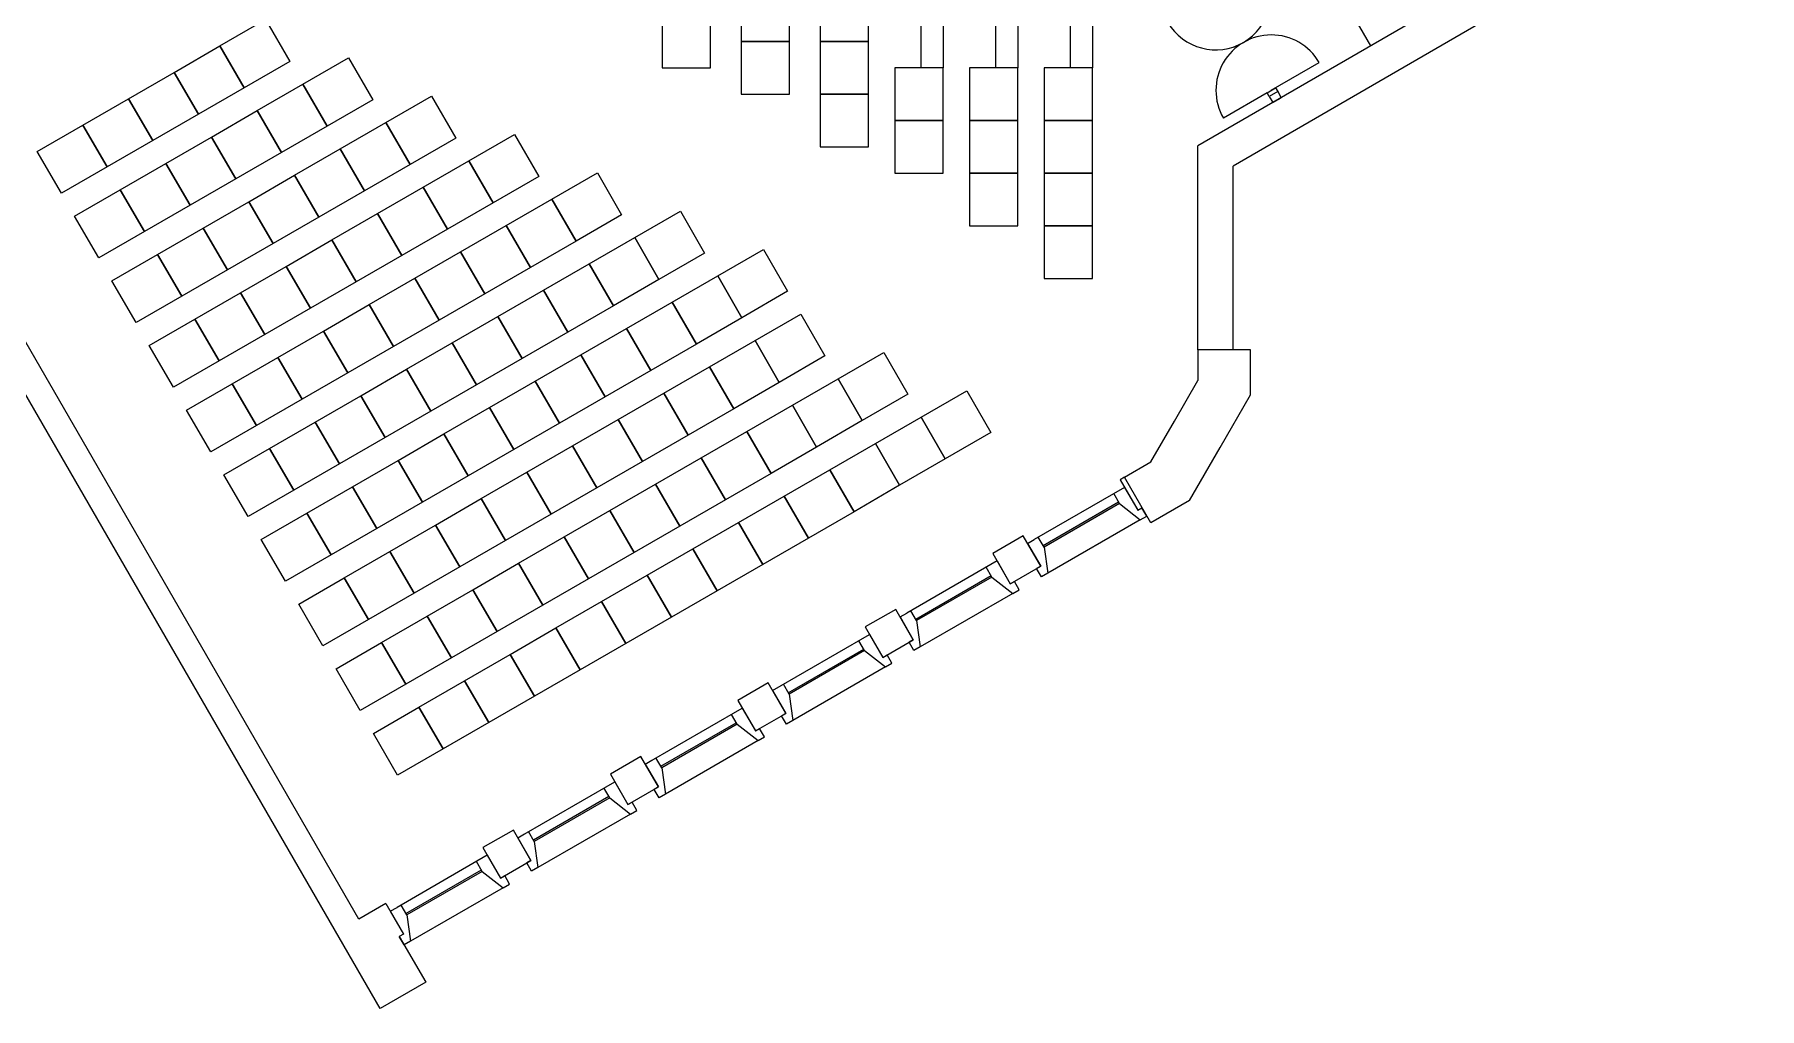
# Model space of a CAD drawing. Header units: millimetres. Extents: x -68315 to 81584, y -44830 to 67795.
# Drawn here: x 60877 to 80511, y 24536 to 35624 of the extents above; entities that cross this region are included whole.
import ezdxf

# ---------------------------------------------------------------- set-up
doc = ezdxf.new("R2010")
doc.units = ezdxf.units.MM
for name, color, linetype in [('AUDIT_I_161205121455-0', 8, 'Continuous'), ('BRICK_WALLS_P4', 1, 'Continuous'), ('COLUMNS_P5', 5, 'Continuous'), ('DOORS_P2', 8, 'Continuous'), ('WINDOWS_P2', 4, 'Continuous')]:
    doc.layers.add(name, color=color, linetype=linetype)

msp = doc.modelspace()

# ---------------------------------------------------------------- linework, layer by layer
at = {"layer": 'AUDIT_I_161205121455-0', "linetype": 'Continuous'}
msp.add_line((75331.2, 36791.4), (76083.6, 35493.7), dxfattribs=at)
for points in [[(69469.4, 35545.5), (69469.4, 36145.5), (68919.4, 36145.5), (68919.4, 35545.5), (69469.4, 35545.5)], [(70369.4, 35545.5), (70369.4, 36145.5), (69819.4, 36145.5), (69819.4, 35545.5), (70369.4, 35545.5)], [(71219.4, 35245.5), (70969.4, 35245.5), (70969.4, 36145.5), (71219.4, 36145.5), (71219.4, 35245.5)], [(72069.4, 35245.5), (71819.4, 35245.5), (71819.4, 36145.5), (72069.4, 36145.5), (72069.4, 35245.5)], [(72919.4, 35245.5), (72669.4, 35245.5), (72669.4, 36145.5), (72919.4, 36145.5), (72919.4, 35245.5)], [(63262, 35016.7), (62986.9, 35493), (63506.5, 35793.1), (63781.5, 35316.7), (63262, 35016.7)], [(68569.4, 35245.5), (68569.4, 35845.5), (68019.4, 35845.5), (68019.4, 35245.5), (68569.4, 35245.5)], [(69469.4, 34945.5), (69469.4, 35545.5), (68919.4, 35545.5), (68919.4, 34945.5), (69469.4, 34945.5)], [(70369.4, 34945.5), (70369.4, 35545.5), (69819.4, 35545.5), (69819.4, 34945.5), (70369.4, 34945.5)], [(62742.4, 34716.7), (62467.4, 35193), (62986.9, 35493), (63262, 35016.7), (62742.4, 34716.7)], [(64206.5, 34580.6), (63931.5, 35056.9), (64451.1, 35357), (64726.1, 34880.7), (64206.5, 34580.6)], [(62222.8, 34416.6), (61947.8, 34893), (62467.4, 35193), (62742.4, 34716.7), (62222.8, 34416.6)], [(71219.4, 34645.5), (71219.4, 35245.5), (70669.4, 35245.5), (70669.4, 34645.5), (71219.4, 34645.5)], [(72069.4, 34645.5), (72069.4, 35245.5), (71519.4, 35245.5), (71519.4, 34645.5), (72069.4, 34645.5)], [(72919.4, 34645.5), (72919.4, 35245.5), (72369.4, 35245.5), (72369.4, 34645.5), (72919.4, 34645.5)], [(63687, 34280.6), (63412, 34756.9), (63931.5, 35056.9), (64206.5, 34580.6), (63687, 34280.6)], [(61703.2, 34116.6), (61428.2, 34592.9), (61947.8, 34893), (62222.8, 34416.6), (61703.2, 34116.6)], [(63167.4, 33980.6), (62892.4, 34456.9), (63412, 34756.9), (63687, 34280.6), (63167.4, 33980.6)], [(65151.1, 34144.5), (64876.1, 34620.8), (65395.7, 34920.9), (65670.7, 34444.6), (65151.1, 34144.5)], [(70369.4, 34345.5), (70369.4, 34945.5), (69819.4, 34945.5), (69819.4, 34345.5), (70369.4, 34345.5)], [(61183.6, 33816.6), (60908.6, 34292.9), (61428.2, 34592.9), (61703.2, 34116.6), (61183.6, 33816.6)], [(64631.5, 33844.5), (64356.5, 34320.8), (64876.1, 34620.8), (65151.1, 34144.5), (64631.5, 33844.5)], [(71219.4, 34045.5), (71219.4, 34645.5), (70669.4, 34645.5), (70669.4, 34045.5), (71219.4, 34045.5)], [(72069.4, 34045.5), (72069.4, 34645.5), (71519.4, 34645.5), (71519.4, 34045.5), (72069.4, 34045.5)], [(72919.4, 34045.5), (72919.4, 34645.5), (72369.4, 34645.5), (72369.4, 34045.5), (72919.4, 34045.5)], [(62647.8, 33680.5), (62372.8, 34156.8), (62892.4, 34456.9), (63167.4, 33980.6), (62647.8, 33680.5)], [(66095.7, 33708.4), (65820.7, 34184.8), (66340.3, 34484.8), (66615.3, 34008.5), (66095.7, 33708.4)], [(64111.9, 33544.5), (63837, 34020.8), (64356.5, 34320.8), (64631.5, 33844.5), (64111.9, 33544.5)], [(65576.1, 33408.4), (65301.1, 33884.7), (65820.7, 34184.8), (66095.7, 33708.4), (65576.1, 33408.4)], [(62128.2, 33380.5), (61853.2, 33856.8), (62372.8, 34156.8), (62647.8, 33680.5), (62128.2, 33380.5)], [(63592.4, 33244.4), (63317.4, 33720.8), (63837, 34020.8), (64111.9, 33544.5), (63592.4, 33244.4)], [(67040.3, 33272.4), (66765.3, 33748.7), (67284.9, 34048.7), (67559.9, 33572.4), (67040.3, 33272.4)], [(72069.4, 33445.5), (72069.4, 34045.5), (71519.4, 34045.5), (71519.4, 33445.5), (72069.4, 33445.5)], [(72919.4, 33445.5), (72919.4, 34045.5), (72369.4, 34045.5), (72369.4, 33445.5), (72919.4, 33445.5)], [(61608.6, 33080.5), (61333.6, 33556.8), (61853.2, 33856.8), (62128.2, 33380.5), (61608.6, 33080.5)], [(65056.5, 33108.4), (64781.5, 33584.7), (65301.1, 33884.7), (65576.1, 33408.4), (65056.5, 33108.4)], [(63072.8, 32944.4), (62797.8, 33420.7), (63317.4, 33720.8), (63592.4, 33244.4), (63072.8, 32944.4)], [(64537, 32808.3), (64261.9, 33284.7), (64781.5, 33584.7), (65056.5, 33108.4), (64537, 32808.3)], [(66520.7, 32972.3), (66245.7, 33448.6), (66765.3, 33748.7), (67040.3, 33272.4), (66520.7, 32972.3)], [(67984.9, 32836.3), (67709.9, 33312.6), (68229.5, 33612.6), (68504.5, 33136.3), (67984.9, 32836.3)], [(62553.2, 32644.4), (62278.2, 33120.7), (62797.8, 33420.7), (63072.8, 32944.4), (62553.2, 32644.4)], [(66001.1, 32672.3), (65726.1, 33148.6), (66245.7, 33448.6), (66520.7, 32972.3), (66001.1, 32672.3)], [(72919.4, 32845.5), (72919.4, 33445.5), (72369.4, 33445.5), (72369.4, 32845.5), (72919.4, 32845.5)], [(64017.4, 32508.3), (63742.4, 32984.6), (64261.9, 33284.7), (64537, 32808.3), (64017.4, 32508.3)], [(67465.3, 32536.2), (67190.3, 33012.5), (67709.9, 33312.6), (67984.9, 32836.3), (67465.3, 32536.2)], [(62033.6, 32344.3), (61758.6, 32820.7), (62278.2, 33120.7), (62553.2, 32644.4), (62033.6, 32344.3)], [(65481.5, 32372.3), (65206.5, 32848.6), (65726.1, 33148.6), (66001.1, 32672.3), (65481.5, 32372.3)], [(66945.7, 32236.2), (66670.7, 32712.5), (67190.3, 33012.5), (67465.3, 32536.2), (66945.7, 32236.2)], [(68929.5, 32400.2), (68654.5, 32876.5), (69174.1, 33176.5), (69449.1, 32700.2), (68929.5, 32400.2)], [(63497.8, 32208.3), (63222.8, 32684.6), (63742.4, 32984.6), (64017.4, 32508.3), (63497.8, 32208.3)], [(64962, 32072.2), (64687, 32548.5), (65206.5, 32848.6), (65481.5, 32372.3), (64962, 32072.2)], [(68409.9, 32100.1), (68134.9, 32576.5), (68654.5, 32876.5), (68929.5, 32400.2), (68409.9, 32100.1)], [(62978.2, 31908.3), (62703.2, 32384.6), (63222.8, 32684.6), (63497.8, 32208.3), (62978.2, 31908.3)], [(66426.1, 31936.2), (66151.1, 32412.5), (66670.7, 32712.5), (66945.7, 32236.2), (66426.1, 31936.2)], [(64442.4, 31772.2), (64167.4, 32248.5), (64687, 32548.5), (64962, 32072.2), (64442.4, 31772.2)], [(65906.5, 31636.1), (65631.5, 32112.5), (66151.1, 32412.5), (66426.1, 31936.2), (65906.5, 31636.1)], [(67890.3, 31800.1), (67615.3, 32276.4), (68134.9, 32576.5), (68409.9, 32100.1), (67890.3, 31800.1)], [(69354.5, 31664.1), (69079.5, 32140.4), (69599.1, 32440.4), (69874.1, 31964.1), (69354.5, 31664.1)], [(62458.6, 31608.2), (62183.6, 32084.5), (62703.2, 32384.6), (62978.2, 31908.3), (62458.6, 31608.2)], [(63922.8, 31472.2), (63647.8, 31948.5), (64167.4, 32248.5), (64442.4, 31772.2), (63922.8, 31472.2)], [(67370.7, 31500.1), (67095.7, 31976.4), (67615.3, 32276.4), (67890.3, 31800.1), (67370.7, 31500.1)], [(65386.9, 31336.1), (65112, 31812.4), (65631.5, 32112.5), (65906.5, 31636.1), (65386.9, 31336.1)], [(68834.9, 31364), (68559.9, 31840.3), (69079.5, 32140.4), (69354.5, 31664.1), (68834.9, 31364)], [(70299.1, 31228), (70024.1, 31704.3), (70543.7, 32004.3), (70818.7, 31528), (70299.1, 31228)], [(63403.2, 31172.1), (63128.2, 31648.4), (63647.8, 31948.5), (63922.8, 31472.2), (63403.2, 31172.1)], [(64867.4, 31036.1), (64592.4, 31512.4), (65112, 31812.4), (65386.9, 31336.1), (64867.4, 31036.1)], [(66851.1, 31200), (66576.1, 31676.4), (67095.7, 31976.4), (67370.7, 31500.1), (66851.1, 31200)], [(68315.3, 31064), (68040.3, 31540.3), (68559.9, 31840.3), (68834.9, 31364), (68315.3, 31064)], [(62883.6, 30872.1), (62608.6, 31348.4), (63128.2, 31648.4), (63403.2, 31172.1), (62883.6, 30872.1)], [(66331.5, 30900), (66056.5, 31376.3), (66576.1, 31676.4), (66851.1, 31200), (66331.5, 30900)], [(69779.5, 30927.9), (69504.5, 31404.2), (70024.1, 31704.3), (70299.1, 31228), (69779.5, 30927.9)], [(64347.8, 30736), (64072.8, 31212.4), (64592.4, 31512.4), (64867.4, 31036.1), (64347.8, 30736)], [(67795.7, 30764), (67520.7, 31240.3), (68040.3, 31540.3), (68315.3, 31064), (67795.7, 30764)], [(71243.7, 30791.9), (70968.7, 31268.2), (71488.3, 31568.2), (71763.3, 31091.9), (71243.7, 30791.9)], [(65812, 30600), (65536.9, 31076.3), (66056.5, 31376.3), (66331.5, 30900), (65812, 30600)], [(67276.1, 30463.9), (67001.1, 30940.2), (67520.7, 31240.3), (67795.7, 30764), (67276.1, 30463.9)], [(69259.9, 30627.9), (68984.9, 31104.2), (69504.5, 31404.2), (69779.5, 30927.9), (69259.9, 30627.9)], [(70724.1, 30491.8), (70449.1, 30968.2), (70968.7, 31268.2), (71243.7, 30791.9), (70724.1, 30491.8)], [(63828.2, 30436), (63553.2, 30912.3), (64072.8, 31212.4), (64347.8, 30736), (63828.2, 30436)], [(65292.4, 30300), (65017.4, 30776.3), (65536.9, 31076.3), (65812, 30600), (65292.4, 30300)], [(68740.3, 30327.9), (68465.3, 30804.2), (68984.9, 31104.2), (69259.9, 30627.9), (68740.3, 30327.9)], [(63308.6, 30136), (63033.6, 30612.3), (63553.2, 30912.3), (63828.2, 30436), (63308.6, 30136)], [(66756.5, 30163.9), (66481.5, 30640.2), (67001.1, 30940.2), (67276.1, 30463.9), (66756.5, 30163.9)], [(70204.5, 30191.8), (69929.5, 30668.1), (70449.1, 30968.2), (70724.1, 30491.8), (70204.5, 30191.8)], [(64772.8, 29999.9), (64497.8, 30476.2), (65017.4, 30776.3), (65292.4, 30300), (64772.8, 29999.9)], [(66237, 29863.9), (65962, 30340.2), (66481.5, 30640.2), (66756.5, 30163.9), (66237, 29863.9)], [(68220.7, 30027.8), (67945.7, 30504.2), (68465.3, 30804.2), (68740.3, 30327.9), (68220.7, 30027.8)], [(69684.9, 29891.8), (69409.9, 30368.1), (69929.5, 30668.1), (70204.5, 30191.8), (69684.9, 29891.8)], [(64253.2, 29699.9), (63978.2, 30176.2), (64497.8, 30476.2), (64772.8, 29999.9), (64253.2, 29699.9)], [(67701.1, 29727.8), (67426.1, 30204.1), (67945.7, 30504.2), (68220.7, 30027.8), (67701.1, 29727.8)], [(65717.4, 29563.8), (65442.4, 30040.1), (65962, 30340.2), (66237, 29863.9), (65717.4, 29563.8)], [(69165.3, 29591.7), (68890.3, 30068.1), (69409.9, 30368.1), (69684.9, 29891.8), (69165.3, 29591.7)], [(63733.6, 29399.9), (63458.6, 29876.2), (63978.2, 30176.2), (64253.2, 29699.9), (63733.6, 29399.9)], [(67181.5, 29427.8), (66906.5, 29904.1), (67426.1, 30204.1), (67701.1, 29727.8), (67181.5, 29427.8)], [(68645.7, 29291.7), (68370.7, 29768), (68890.3, 30068.1), (69165.3, 29591.7), (68645.7, 29291.7)], [(65197.8, 29263.8), (64922.8, 29740.1), (65442.4, 30040.1), (65717.4, 29563.8), (65197.8, 29263.8)], [(66661.9, 29127.7), (66387, 29604.1), (66906.5, 29904.1), (67181.5, 29427.8), (66661.9, 29127.7)], [(64678.2, 28963.8), (64403.2, 29440.1), (64922.8, 29740.1), (65197.8, 29263.8), (64678.2, 28963.8)], [(68126.1, 28991.7), (67851.1, 29468), (68370.7, 29768), (68645.7, 29291.7), (68126.1, 28991.7)], [(66142.4, 28827.7), (65867.4, 29304), (66387, 29604.1), (66661.9, 29127.7), (66142.4, 28827.7)], [(67606.5, 28691.7), (67331.5, 29168), (67851.1, 29468), (68126.1, 28991.7), (67606.5, 28691.7)], [(64158.6, 28663.7), (63883.6, 29140), (64403.2, 29440.1), (64678.2, 28963.8), (64158.6, 28663.7)], [(65622.8, 28527.7), (65347.8, 29004), (65867.4, 29304), (66142.4, 28827.7), (65622.8, 28527.7)], [(67087, 28391.6), (66811.9, 28867.9), (67331.5, 29168), (67606.5, 28691.7), (67087, 28391.6)], [(65103.2, 28227.6), (64828.2, 28704), (65347.8, 29004), (65622.8, 28527.7), (65103.2, 28227.6)], [(66567.4, 28091.6), (66292.4, 28567.9), (66811.9, 28867.9), (67087, 28391.6), (66567.4, 28091.6)], [(64583.6, 27927.6), (64308.6, 28403.9), (64828.2, 28704), (65103.2, 28227.6), (64583.6, 27927.6)], [(66047.8, 27791.6), (65772.8, 28267.9), (66292.4, 28567.9), (66567.4, 28091.6), (66047.8, 27791.6)], [(65528.2, 27491.5), (65253.2, 27967.8), (65772.8, 28267.9), (66047.8, 27791.6), (65528.2, 27491.5)], [(65008.6, 27191.5), (64733.6, 27667.8), (65253.2, 27967.8), (65528.2, 27491.5), (65008.6, 27191.5)]]:
    msp.add_lwpolyline(points, dxfattribs=at)
at = {"layer": 'BRICK_WALLS_P4', "linetype": 'Continuous'}
for p, q in [((75026.8, 34973.4), (74931.7, 34918.3)), ((75026.8, 34973.4), (75066.9, 34904.2)), ((74931.7, 34918.3), (74971.8, 34849.1)), ((74971.8, 34849.1), (75066.9, 34904.2))]:
    msp.add_line(p, q, dxfattribs=at)
at = {"layer": 'COLUMNS_P5', "linetype": 'Continuous'}
for p, q in [((80310.4, 37944.6), (74119.4, 34354.8)), ((80511.1, 37598.6), (74519.4, 34124.4)), ((64569.4, 25552.2), (59203.9, 34845.5)), ((74119.4, 32032.8), (74119.4, 34354.8)), ((74519.4, 32032.8), (74519.4, 34124.4)), ((64809.6, 24536.2), (59434.8, 33845.5)), ((74719.4, 32032.8), (74119.4, 32032.8)), ((74119.4, 32032.8), (74119.4, 31684.4)), ((74719.4, 31522.8), (74719.4, 32032.8)), ((73851.8, 31221.1), (74119.4, 31684.4)), ((74371.9, 30920.9), (74719.4, 31522.8)), ((73584.3, 30757.8), (73851.8, 31221.1)), ((74024.4, 30319), (74371.9, 30920.9)), ((73282.7, 30583.7), (73584.3, 30757.8)), ((73282.7, 30583.7), (73233.7, 30555.2)), ((73233.7, 30555.2), (73433.7, 30208.8)), ((73582.6, 30064), (73282.7, 30583.7)), ((73433.7, 30208.8), (73482.7, 30237.1)), ((74024.3, 30319), (73582.6, 30064)), ((64876.8, 25729.7), (64569.4, 25552.2)), ((64876.8, 25729.7), (65076.8, 25383.3)), ((65076.8, 25383.3), (65029.2, 25355.8)), ((65029.2, 25355.8), (65329.2, 24836.2)), ((65329.2, 24836.2), (64809.6, 24536.2))]:
    msp.add_line(p, q, dxfattribs=at)
for points in [[(71783.1, 29717.6), (71983.1, 29371.2), (72329.5, 29571.2), (72129.5, 29917.6), (71783.1, 29717.6)], [(70332.6, 28880), (70532.6, 28533.6), (70879, 28733.7), (70679, 29080.1), (70332.6, 28880)], [(68882, 28042.5), (69082, 27696.1), (69428.4, 27896.1), (69228.4, 28242.5), (68882, 28042.5)], [(67431.5, 27204.9), (67631.5, 26858.5), (67977.9, 27058.5), (67777.9, 27404.9), (67431.5, 27204.9)], [(65980.9, 26367.3), (66180.9, 26020.9), (66527.4, 26220.9), (66327.3, 26567.3), (65980.9, 26367.3)]]:
    msp.add_lwpolyline(points, dxfattribs=at)
at = {"layer": 'DOORS_P2', "linetype": 'Continuous'}
for p, q in [((74954.1, 34989.1), (75499.1, 35305.1)), ((74906.6, 34961.5), (74409.1, 34673.1))]:
    msp.add_line(p, q, dxfattribs=at)
msp.add_lwpolyline([(74931.7, 34918.3), (74906.6, 34961.5), (75001.7, 35016.7), (75026.8, 34973.4), (74931.7, 34918.3)], dxfattribs=at)
for centre, start, end in [((74322.1, 36079.1), 210.10673, 30.10626), ((74954.1, 34989.1), 30.1073, 210.10799)]:
    msp.add_arc(centre, 630, start, end, dxfattribs=at)
at = {"layer": 'WINDOWS_P2', "linetype": 'Continuous'}
for p, q in [((73283.7, 30468.6), (72256.7, 29875.6)), ((73283.7, 30468.6), (73433.7, 30208.8)), ((72357.5, 29806.7), (73215.8, 30302.3)), ((73225.8, 30284.9), (72367.5, 29789.4)), ((73225.8, 30284.9), (73160.7, 30397.6)), ((73225.8, 30284.9), (73463.4, 30099)), ((73463.4, 30099), (72409.8, 29490.5)), ((73433.7, 30208.8), (73481.3, 30236.3)), ((73463.4, 30099), (73536.3, 30141)), ((73536.3, 30141), (73481.3, 30236.3)), ((72179.5, 29831), (72256.7, 29875.6)), ((72367.5, 29789.4), (72302.5, 29902)), ((72179.5, 29831), (72329.5, 29571.2)), ((72367.5, 29789.4), (72409.8, 29490.5)), ((71833.1, 29631), (70806.1, 29038)), ((70907, 28969.1), (71765.2, 29464.7)), ((71775.2, 29447.4), (71710.2, 29560)), ((71833.1, 29631), (71983.1, 29371.2)), ((72329.5, 29571.2), (72281.9, 29543.7)), ((72336.9, 29448.5), (72281.9, 29543.7)), ((72409.8, 29490.5), (72336.9, 29448.5)), ((71775.2, 29447.4), (70917, 28951.8)), ((72012.9, 29261.4), (70959.2, 28652.9)), ((71775.2, 29447.4), (72012.9, 29261.4)), ((71983.1, 29371.2), (72030.8, 29398.7)), ((72012.9, 29261.4), (72085.8, 29303.5)), ((72085.8, 29303.5), (72030.8, 29398.7)), ((70917, 28951.8), (70851.9, 29064.4)), ((70729, 28993.4), (70806.1, 29038)), ((70729, 28993.4), (70879, 28733.6)), ((70917, 28951.8), (70959.2, 28652.9)), ((69278.4, 28155.9), (70382.6, 28793.4)), ((70324.7, 28609.8), (70259.6, 28722.4)), ((70382.6, 28793.4), (70532.6, 28533.6)), ((70879, 28733.6), (70831.3, 28706.1)), ((70886.3, 28610.9), (70831.3, 28706.1)), ((69456.4, 28131.5), (70314.7, 28627.1)), ((70324.7, 28609.8), (69466.4, 28114.2)), ((70324.7, 28609.8), (70562.4, 28423.8)), ((70532.6, 28533.6), (70580.2, 28561.1)), ((70635.2, 28465.9), (70580.2, 28561.1)), ((70959.2, 28652.9), (70886.3, 28610.9)), ((70562.4, 28423.8), (69508.7, 27815.4)), ((70562.4, 28423.8), (70635.2, 28465.9)), ((69278.4, 28155.9), (69355.6, 28200.4)), ((69278.4, 28155.9), (69428.4, 27896.1)), ((69466.4, 28114.2), (69401.4, 28226.9)), ((69466.4, 28114.2), (69508.7, 27815.4)), ((67827.9, 27318.3), (68932, 27955.8)), ((68874.1, 27772.2), (68809.1, 27884.8)), ((68932, 27955.8), (69082.1, 27696)), ((69428.4, 27896.1), (69380.8, 27868.6)), ((68005.9, 27293.9), (68864.1, 27789.5)), ((68874.1, 27772.2), (68015.9, 27276.6)), ((68874.1, 27772.2), (69111.8, 27586.2)), ((69082.1, 27696), (69129.7, 27723.5)), ((69184.7, 27628.3), (69129.7, 27723.5)), ((69435.8, 27773.3), (69380.8, 27868.6)), ((69508.7, 27815.4), (69435.8, 27773.3)), ((69111.8, 27586.2), (68058.1, 26977.8)), ((69111.8, 27586.2), (69184.7, 27628.3)), ((67827.9, 27318.3), (67905.1, 27362.8)), ((67827.9, 27318.3), (67977.9, 27058.5)), ((68015.9, 27276.6), (67950.8, 27389.3)), ((66377.3, 26480.7), (67481.5, 27118.3)), ((67481.5, 27118.3), (67631.5, 26858.5)), ((68015.9, 27276.6), (68058.1, 26977.8)), ((66555.3, 26456.3), (67413.6, 26951.9)), ((67423.6, 26934.6), (66565.3, 26439)), ((67423.6, 26934.6), (67358.5, 27047.3)), ((67423.6, 26934.6), (67661.3, 26748.6)), ((67977.9, 27058.5), (67930.3, 27031)), ((67985.3, 26935.7), (67930.3, 27031)), ((68058.1, 26977.8), (67985.3, 26935.7)), ((67661.3, 26748.6), (66607.6, 26140.2)), ((67631.5, 26858.5), (67679.1, 26886)), ((67661.3, 26748.6), (67734.2, 26790.7)), ((67734.2, 26790.7), (67679.1, 26886)), ((66377.3, 26480.7), (66454.5, 26525.3)), ((66565.3, 26439), (66500.3, 26551.7)), ((66377.3, 26480.7), (66527.4, 26220.9)), ((66565.3, 26439), (66607.6, 26140.2)), ((66031, 26280.7), (65004, 25687.7)), ((65104.8, 25618.8), (65963.1, 26114.3)), ((65973.1, 26097), (65908, 26209.7)), ((66031, 26280.7), (66181, 26020.9)), ((66527.4, 26220.9), (66479.7, 26193.4)), ((66534.7, 26098.1), (66479.7, 26193.4)), ((66607.6, 26140.2), (66534.7, 26098.1)), ((65973.1, 26097), (65114.8, 25601.4)), ((65973.1, 26097), (66210.7, 25911)), ((66181, 26020.9), (66228.6, 26048.4)), ((66210.7, 25911), (66283.6, 25953.1)), ((66283.6, 25953.1), (66228.6, 26048.4)), ((66210.7, 25911), (65157, 25302.6)), ((64926.8, 25643.1), (65004, 25687.7)), ((64926.8, 25643.1), (65076.8, 25383.3)), ((65114.8, 25601.4), (65049.7, 25714.1)), ((65114.8, 25601.4), (65157, 25302.6)), ((65076.8, 25383.3), (65029.2, 25355.8)), ((65084.2, 25260.5), (65029.2, 25355.8)), ((65157, 25302.6), (65084.2, 25260.5))]:
    msp.add_line(p, q, dxfattribs=at)

doc.saveas('drawing.dxf')
